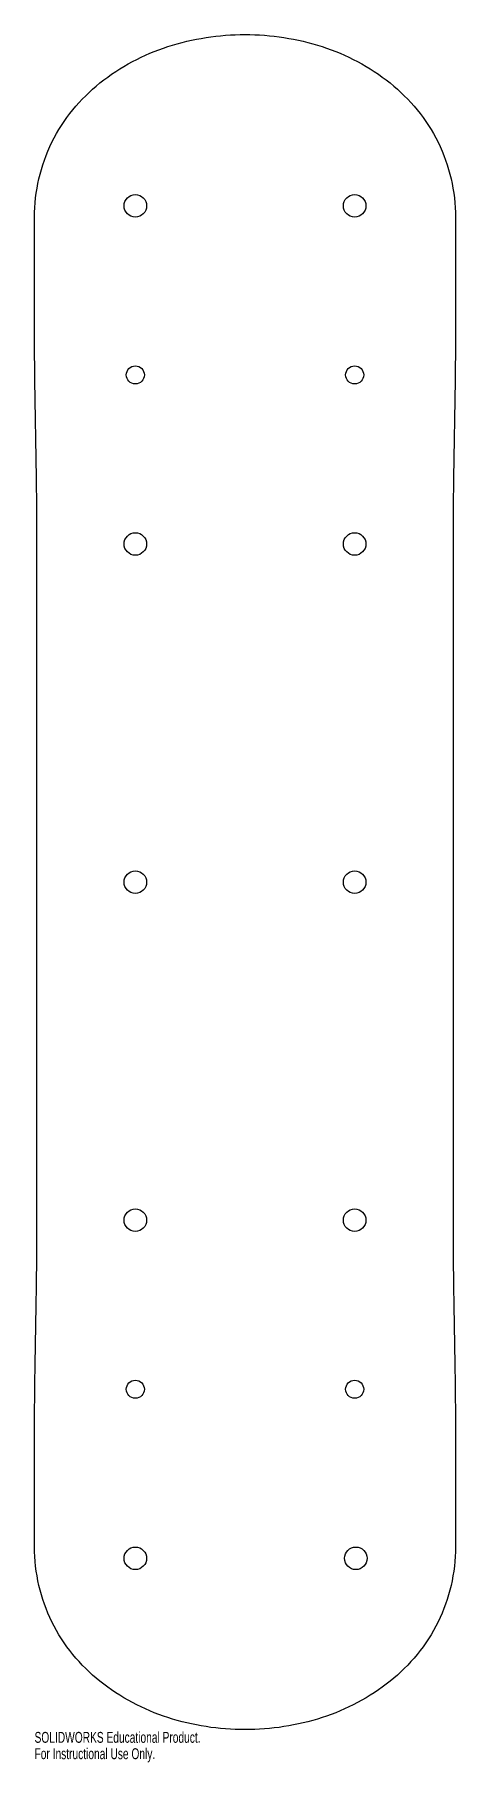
# Model space of a CAD drawing. Header units: millimetres. Extents: x -93 to 93, y -391 to 376.
import ezdxf

# ---------------------------------------------------------------- set-up
doc = ezdxf.new("R2010")
doc.units = ezdxf.units.MM
doc.styles.add('SLDTEXTSTYLE0', font='TXT', dxfattribs={"width": 0.7})

msp = doc.modelspace()

# ---------------------------------------------------------------- linework, layer by layer
at = {"color": 7, "linetype": 'Continuous', "lineweight": 25}
for p, q in [((-93.42, 260.55), (-93.42, 294.89)), ((93.42, 294.89), (93.42, 260.55)), ((-92.41, -156.4), (-92.41, 156.4)), ((92.41, 156.4), (92.41, -156.4)), ((-93.42, -294.89), (-93.42, -260.55)), ((93.42, -260.55), (93.42, -294.89))]:
    msp.add_line(p, q, dxfattribs=at)
for centre, radius in [((-48.68, 300), 5), ((48.68, 300), 5), ((-48.68, 225), 4), ((48.68, 225), 4), ((-48.68, 150), 5), ((48.68, 150), 5), ((-48.68, 0), 5), ((48.68, 0), 5), ((-48.68, -150), 5), ((48.68, -150), 5), ((-48.68, -225), 4), ((48.68, -225), 4), ((-48.68, -300), 5), ((49.21, -300), 5)]:
    msp.add_circle(centre, radius, dxfattribs=at)
for points, knots in [([(-93.42, 294.89), (-93.42, 306.54), (-90.8, 317.88), (-85.68, 328.24), (-80.56, 338.6), (-73.23, 347.42), (-64.4, 354.53), (-55.4, 361.79), (-45.06, 367.13), (-34.21, 370.66), (-23.17, 374.25), (-11.56, 376), (0, 376)], [0, 0, 0, 0, 35.424895, 35.424895, 35.424895, 70.808409, 70.808409, 70.808409, 106.943596, 106.943596, 106.943596, 143.669573, 143.669573, 143.669573, 143.669573]), ([(0, 376), (11.56, 376), (23.17, 374.25), (34.21, 370.66), (45.06, 367.13), (55.4, 361.79), (64.4, 354.53), (73.23, 347.42), (80.56, 338.6), (85.68, 328.24), (90.8, 317.88), (93.42, 306.54), (93.42, 294.89)], [0, 0, 0, 0, 36.725977, 36.725977, 36.725977, 72.861164, 72.861164, 72.861164, 108.244679, 108.244679, 108.244679, 143.669573, 143.669573, 143.669573, 143.669573]), ([(-92.41, 156.4), (-92.42, 162.19), (-92.44, 167.98), (-92.5, 173.77), (-92.56, 179.57), (-92.66, 185.36), (-92.76, 191.15), (-92.86, 196.94), (-92.96, 202.74), (-93.06, 208.53), (-93.16, 214.32), (-93.26, 220.11), (-93.32, 225.91), (-93.38, 231.7), (-93.41, 237.49), (-93.42, 243.28), (-93.43, 249.04), (-93.42, 254.79), (-93.42, 260.55)], [0, 0, 0, 0, 17.608884, 17.608884, 17.608884, 35.219593, 35.219593, 35.219593, 52.83092, 52.83092, 52.83092, 70.44171, 70.44171, 70.44171, 88.04412, 88.04412, 88.04412, 105.547398, 105.547398, 105.547398, 105.547398]), ([(93.42, 260.55), (93.42, 254.79), (93.43, 249.04), (93.42, 243.28), (93.41, 237.49), (93.38, 231.7), (93.32, 225.91), (93.26, 220.11), (93.16, 214.32), (93.06, 208.53), (92.96, 202.74), (92.86, 196.94), (92.76, 191.15), (92.66, 185.36), (92.56, 179.57), (92.5, 173.77), (92.44, 167.98), (92.42, 162.19), (92.41, 156.4)], [0, 0, 0, 0, 17.503278, 17.503278, 17.503278, 35.105688, 35.105688, 35.105688, 52.716478, 52.716478, 52.716478, 70.327805, 70.327805, 70.327805, 87.938514, 87.938514, 87.938514, 105.547398, 105.547398, 105.547398, 105.547398]), ([(-93.42, -260.55), (-93.42, -254.79), (-93.43, -249.04), (-93.42, -243.28), (-93.41, -237.49), (-93.38, -231.7), (-93.32, -225.91), (-93.26, -220.11), (-93.16, -214.32), (-93.06, -208.53), (-92.96, -202.74), (-92.86, -196.94), (-92.76, -191.15), (-92.66, -185.36), (-92.56, -179.57), (-92.5, -173.77), (-92.44, -167.98), (-92.42, -162.19), (-92.41, -156.4)], [0, 0, 0, 0, 17.503278, 17.503278, 17.503278, 35.105688, 35.105688, 35.105688, 52.716478, 52.716478, 52.716478, 70.327805, 70.327805, 70.327805, 87.938515, 87.938515, 87.938515, 105.547399, 105.547399, 105.547399, 105.547399]), ([(92.41, -156.4), (92.42, -162.19), (92.44, -167.98), (92.5, -173.77), (92.56, -179.57), (92.66, -185.36), (92.76, -191.15), (92.86, -196.94), (92.96, -202.74), (93.06, -208.53), (93.16, -214.32), (93.26, -220.11), (93.32, -225.91), (93.38, -231.7), (93.41, -237.49), (93.42, -243.28), (93.43, -249.04), (93.42, -254.79), (93.42, -260.55)], [0, 0, 0, 0, 17.608884, 17.608884, 17.608884, 35.219593, 35.219593, 35.219593, 52.83092, 52.83092, 52.83092, 70.44171, 70.44171, 70.44171, 88.044119, 88.044119, 88.044119, 105.547397, 105.547397, 105.547397, 105.547397]), ([(93.42, -294.89), (93.42, -306.54), (90.8, -317.88), (85.68, -328.24), (80.56, -338.6), (73.23, -347.42), (64.4, -354.53), (55.4, -361.79), (45.06, -367.13), (34.21, -370.66), (23.17, -374.25), (11.56, -376), (0, -376), (-11.56, -376), (-23.17, -374.25), (-34.21, -370.66), (-45.06, -367.13), (-55.4, -361.79), (-64.4, -354.53), (-73.23, -347.42), (-80.56, -338.6), (-85.68, -328.24), (-90.8, -317.88), (-93.42, -306.54), (-93.42, -294.89)], [0, 0, 0, 0, 35.424894, 35.424894, 35.424894, 70.808408, 70.808408, 70.808408, 106.943595, 106.943595, 106.943595, 143.669572, 143.669572, 143.669572, 180.395541, 180.395541, 180.395541, 216.530728, 216.530728, 216.530728, 251.914243, 251.914243, 251.914243, 287.339138, 287.339138, 287.339138, 287.339138])]:
    msp.add_open_spline(points, degree=3, knots=knots, dxfattribs=at)

# ---------------------------------------------------------------- texts
at = {"color": 7, "linetype": 'Continuous', "char_height": 4.8336, "attachment_point": 1, "style": 'SLDTEXTSTYLE0'}
for s, insert in [('SOLIDWORKS Educational Product.', (-93.42, -377.02)), ('For Instructional Use Only.', (-93.42, -384.27))]:
    msp.add_mtext(s, dxfattribs=dict(at, insert=insert))

doc.saveas('drawing.dxf')
